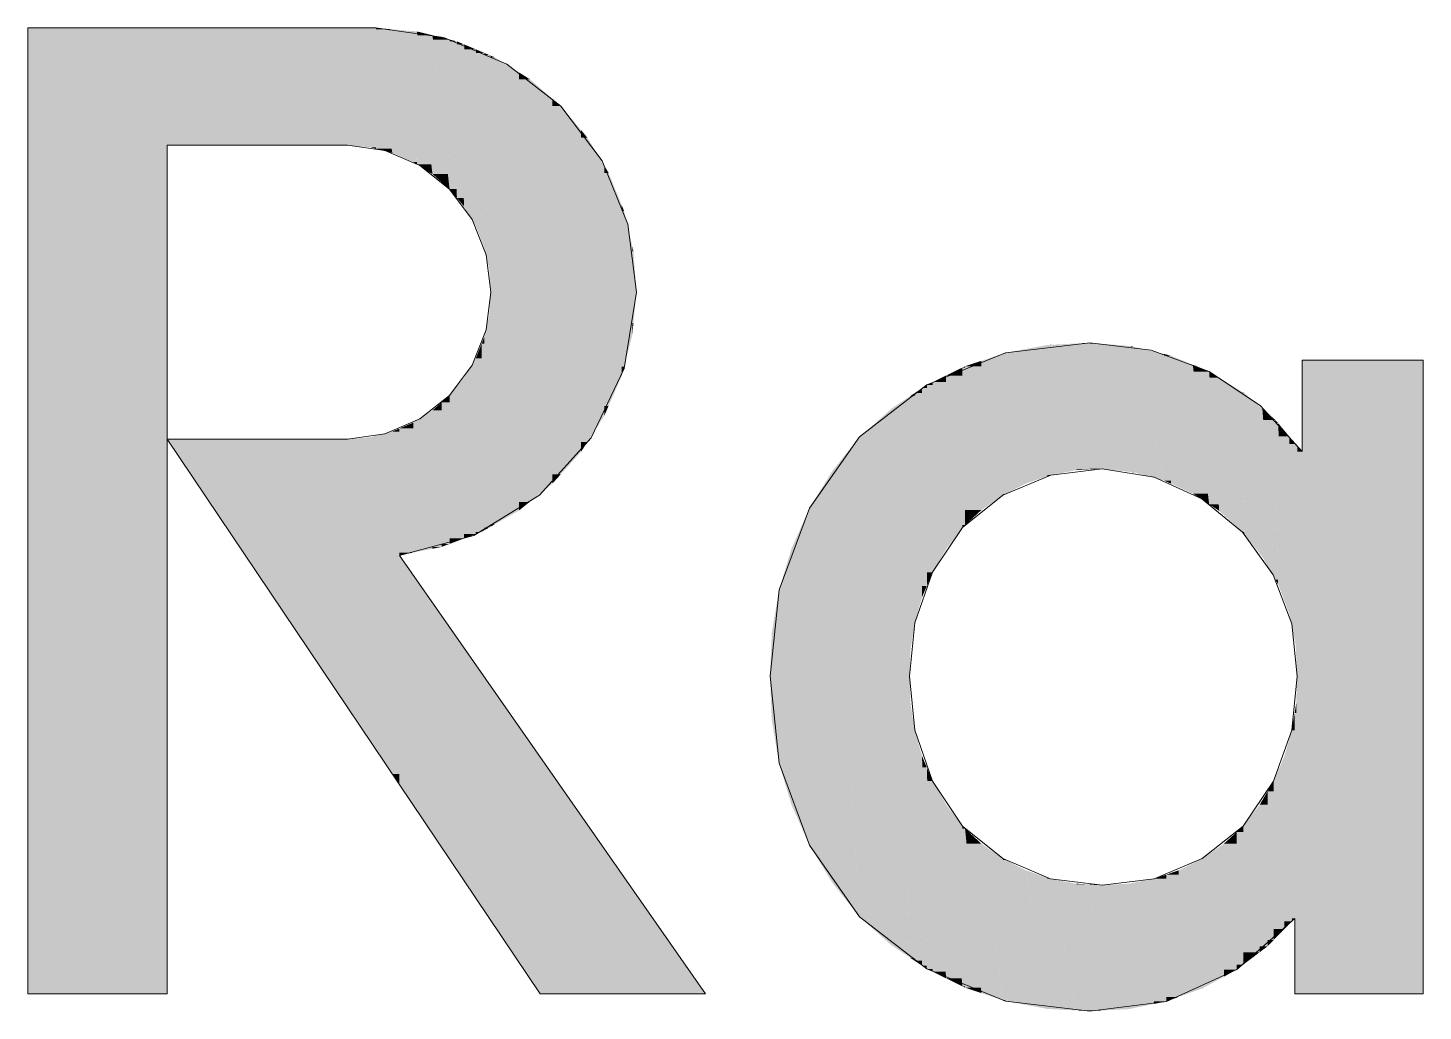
# Model space of a CAD drawing. Extents: x -1 to 1342, y -35 to 723.
# Drawn here: x 1220.858 to 1223.749, y 276.811 to 278.847 of the extents above; entities that cross this region are included whole.
import ezdxf

# ---------------------------------------------------------------- set-up
doc = ezdxf.new("R2010")
doc.units = 0
doc.layers.get('0').update_dxf_attribs({"lineweight": 18})
doc.layers.add('P11_Plankopf_Ausführung_AF_4_800 Plankopf', color=7, linetype='Continuous', lineweight=25)

# ---------------------------------------------------------------- blocks, each defined once
blk = doc.blocks.new('Referenz-A0SKLQSHLL', base_point=(1054.4775, 131.3883))
at = {"layer": 'P11_Plankopf_Ausführung_AF_4_800 Plankopf', "color": 0, "linetype": 'Continuous', "lineweight": 13, "ltscale": 16.9}
for p, q in [((1220.8583, 278.8465), (1220.8583, 276.8465)), ((1221.5795, 278.8465), (1220.8583, 278.8465)), ((1221.72, 278.827), (1221.5795, 278.8465)), ((1221.8507, 278.7718), (1221.72, 278.827)), ((1221.9627, 278.6846), (1221.8507, 278.7718)), ((1222.0482, 278.5714), (1221.9627, 278.6846)), ((1221.1472, 277.9949), (1221.1472, 278.6036)), ((1221.1472, 278.6036), (1221.5206, 278.6036)), ((1221.5982, 278.5924), (1221.5206, 278.6036)), ((1221.6704, 278.5614), (1221.5982, 278.5924)), ((1221.732, 278.5128), (1221.6704, 278.5614)), ((1222.1016, 278.4399), (1222.0482, 278.5714)), ((1221.779, 278.4499), (1221.732, 278.5128)), ((1221.808, 278.377), (1221.779, 278.4499)), ((1222.1191, 278.2991), (1222.1016, 278.4399)), ((1221.8173, 278.2991), (1221.808, 278.377)), ((1221.808, 278.2212), (1221.8173, 278.2991)), ((1222.0939, 278.1416), (1222.1191, 278.2991)), ((1221.7789, 278.1484), (1221.808, 278.2212)), ((1223.0586, 278.1945), (1222.8839, 278.1737)), ((1223.1857, 278.1796), (1223.0586, 278.1945)), ((1222.8839, 278.1737), (1222.7209, 278.1072)), ((1223.3058, 278.1351), (1223.1857, 278.1796)), ((1223.7491, 278.1584), (1223.4984, 278.1584)), ((1223.4984, 278.1584), (1223.4984, 277.9693)), ((1223.7491, 276.8465), (1223.7491, 278.1584)), ((1221.7319, 278.0855), (1221.7789, 278.1484)), ((1222.0251, 277.9977), (1222.0939, 278.1416)), ((1223.412, 278.0637), (1223.3058, 278.1351)), ((1222.7209, 278.1072), (1222.5816, 277.9997)), ((1221.6703, 278.037), (1221.7319, 278.0855)), ((1223.4984, 277.9693), (1223.412, 278.0637)), ((1221.5982, 278.0061), (1221.6703, 278.037)), ((1221.1472, 276.8465), (1221.1472, 277.9949)), ((1221.5206, 277.9949), (1221.1472, 277.9949)), ((1221.1472, 277.9949), (1221.9195, 276.8465)), ((1221.5206, 277.9949), (1221.5982, 278.0061)), ((1221.9183, 277.8792), (1222.0251, 277.9977)), ((1222.5816, 277.9997), (1222.4779, 277.8522)), ((1223.0842, 277.9336), (1222.9775, 277.9206)), ((1223.1916, 277.9161), (1223.0842, 277.9336)), ((1222.9775, 277.9206), (1222.8784, 277.879)), ((1223.2909, 277.8713), (1223.1916, 277.9161)), ((1221.7823, 277.7958), (1221.9183, 277.8792)), ((1222.8784, 277.879), (1222.7945, 277.8118)), ((1223.3752, 277.8025), (1223.2909, 277.8713)), ((1222.4779, 277.8522), (1222.4147, 277.6833)), ((1222.7945, 277.8118), (1222.7329, 277.7193)), ((1221.6282, 277.7544), (1221.7823, 277.7958)), ((1223.4387, 277.7141), (1223.3752, 277.8025)), ((1222.2622, 276.8465), (1221.6282, 277.7544)), ((1222.7329, 277.7193), (1222.6958, 277.6146)), ((1223.4773, 277.6123), (1223.4387, 277.7141)), ((1222.4147, 277.6833), (1222.3961, 277.504)), ((1222.6958, 277.6146), (1222.6853, 277.504)), ((1223.4882, 277.504), (1223.4773, 277.6123)), ((1222.3961, 277.504), (1222.4146, 277.3239)), ((1222.6853, 277.504), (1222.6957, 277.3926)), ((1223.4773, 277.3923), (1223.4882, 277.504)), ((1222.6957, 277.3926), (1222.7328, 277.2871)), ((1223.4392, 277.2868), (1223.4773, 277.3923)), ((1222.4146, 277.3239), (1222.4778, 277.1541)), ((1222.7328, 277.2871), (1222.7945, 277.1938)), ((1223.3764, 277.1938), (1223.4392, 277.2868)), ((1222.7945, 277.1938), (1222.8784, 277.1265)), ((1223.2916, 277.1265), (1223.3764, 277.1938)), ((1222.4778, 277.1541), (1222.5816, 277.0057)), ((1222.8784, 277.1265), (1222.9774, 277.0847)), ((1223.1917, 277.0848), (1223.2916, 277.1265)), ((1222.9774, 277.0847), (1223.0842, 277.0717)), ((1223.0842, 277.0717), (1223.1917, 277.0848)), ((1222.5816, 277.0057), (1222.7209, 276.8981)), ((1223.3632, 276.8967), (1223.4831, 277.0026)), ((1223.4831, 277.0026), (1223.4831, 276.8465)), ((1222.7209, 276.8981), (1222.8838, 276.8315)), ((1223.2174, 276.8308), (1223.3632, 276.8967)), ((1220.8583, 276.8465), (1221.1472, 276.8465)), ((1221.9195, 276.8465), (1222.2622, 276.8465)), ((1222.8838, 276.8315), (1223.0586, 276.8108)), ((1223.0586, 276.8108), (1223.2174, 276.8308)), ((1223.4831, 276.8465), (1223.7491, 276.8465))]:
    blk.add_line(p, q, dxfattribs=at)
at = {"layer": 'P11_Plankopf_Ausführung_AF_4_800 Plankopf', "color": 0, "linetype": 'Continuous', "lineweight": 0, "ltscale": 0.0169}
blk.add_line((1221.5206, 278.8465), (1221.1472, 278.8465), dxfattribs=at)
for points in [[(1220.8583, 276.8465), (1221.1472, 276.8465), (1220.8583, 278.8465)], [(1221.1472, 278.6036), (1221.1472, 278.8465), (1220.8583, 278.8465)], [(1221.1472, 278.6036), (1220.8934, 278.6036), (1220.8583, 278.8465)], [(1221.1472, 278.6036), (1221.5206, 278.6036), (1221.1472, 278.8465)], [(1221.5206, 278.6036), (1221.5206, 278.8465), (1221.1472, 278.8465)], [(1221.5667, 278.6036), (1221.5206, 278.6036), (1221.5206, 278.8465)], [(1221.5675, 278.5993), (1221.5675, 278.8465), (1221.5206, 278.8465)], [(1221.5793, 278.5993), (1221.5675, 278.5993), (1221.5675, 278.8465)], [(1221.5795, 278.5963), (1221.5795, 278.8465), (1221.5675, 278.8465)], [(1221.6121, 278.5963), (1221.5795, 278.5963), (1221.5795, 278.8465)], [(1221.6133, 278.8436), (1221.5799, 278.8436), (1221.5795, 278.8465)], [(1221.6133, 278.5877), (1221.6133, 278.8436), (1221.5799, 278.8436)], [(1221.6537, 278.5877), (1221.6133, 278.5877), (1221.6133, 278.8436)], [(1221.6566, 278.8399), (1221.6139, 278.8399), (1221.6133, 278.8436)], [(1221.6566, 278.5691), (1221.6566, 278.8399), (1221.6139, 278.8399)], [(1221.6643, 278.5691), (1221.6566, 278.5691), (1221.6566, 278.8399)], [(1221.6645, 278.8392), (1221.6566, 278.8392), (1221.6566, 278.8399)], [(1221.6645, 278.5641), (1221.6645, 278.8392), (1221.6566, 278.8392)], [(1221.6943, 278.5641), (1221.6645, 278.5641), (1221.6645, 278.8392)], [(1221.6965, 278.8313), (1221.6653, 278.8313), (1221.6645, 278.8392)], [(1221.6965, 278.5439), (1221.6965, 278.8313), (1221.6653, 278.8313)], [(1221.7285, 278.5439), (1221.6965, 278.5439), (1221.6965, 278.8313)], [(1221.732, 278.8225), (1221.6975, 278.8225), (1221.6965, 278.8313)], [(1221.732, 278.5128), (1221.732, 278.8225), (1221.6975, 278.8225)], [(1221.7464, 278.5128), (1221.732, 278.5128), (1221.732, 278.8225)], [(1221.7473, 278.8187), (1221.7322, 278.8187), (1221.732, 278.8225)], [(1221.7473, 278.4945), (1221.7473, 278.8187), (1221.7322, 278.8187)], [(1221.7614, 278.4945), (1221.7473, 278.4945), (1221.7473, 278.8187)], [(1221.7622, 278.8124), (1221.7475, 278.8124), (1221.7473, 278.8187)], [(1221.7622, 278.4766), (1221.7622, 278.8124), (1221.7475, 278.8124)], [(1221.7837, 278.4766), (1221.7622, 278.4766), (1221.7622, 278.8124)], [(1221.7863, 278.8022), (1221.7628, 278.8022), (1221.7622, 278.8124)], [(1221.7863, 278.436), (1221.7863, 278.8022), (1221.7628, 278.8022)], [(1221.8019, 278.436), (1221.7863, 278.436), (1221.7863, 278.8022)], [(1221.8038, 278.7948), (1221.7866, 278.7948), (1221.7863, 278.8022)], [(1221.8038, 278.3922), (1221.8038, 278.7948), (1221.7866, 278.7948)], [(1221.8131, 278.3922), (1221.8038, 278.3922), (1221.8038, 278.7948)], [(1221.8142, 278.7904), (1221.8039, 278.7904), (1221.8038, 278.7948)], [(1221.8142, 278.3462), (1221.8142, 278.7904), (1221.8039, 278.7904)], [(1221.817, 278.3462), (1221.8142, 278.3462), (1221.8142, 278.7904)], [(1221.8173, 278.7891), (1221.8142, 278.7891), (1221.8142, 278.7904)], [(1221.8173, 278.2991), (1221.8173, 278.7891), (1221.8142, 278.7891)], [(1221.8258, 277.8186), (1221.8173, 277.8186), (1221.8173, 278.7891)], [(1221.8258, 278.7855), (1221.8173, 278.7855), (1221.8173, 278.7891)], [(1221.8258, 277.8186), (1221.8258, 278.7855), (1221.8173, 278.7855)], [(1221.8757, 277.8471), (1221.8258, 277.8471), (1221.8258, 278.7855)], [(1221.8757, 278.7545), (1221.8275, 278.7545), (1221.8258, 278.7855)], [(1221.8757, 277.8471), (1221.8757, 278.7545), (1221.8275, 278.7545)], [(1221.8982, 277.8652), (1221.8757, 277.8652), (1221.8757, 278.7545)], [(1221.8982, 278.7404), (1221.876, 278.7404), (1221.8757, 278.7545)], [(1221.8982, 277.8652), (1221.8982, 278.7404), (1221.876, 278.7404)], [(1221.9449, 277.9028), (1221.8982, 277.9028), (1221.8982, 278.7404)], [(1221.9449, 278.7), (1221.9005, 278.7), (1221.8982, 278.7404)], [(1221.9449, 277.9028), (1221.9449, 278.7), (1221.9005, 278.7)], [(1221.9627, 277.9225), (1221.9449, 277.9225), (1221.9449, 278.7)], [(1221.9627, 278.6846), (1221.9452, 278.6846), (1221.9449, 278.7)], [(1221.9627, 277.9225), (1221.9627, 278.6846), (1221.9452, 278.6846)], [(1222.0044, 277.9688), (1221.9627, 277.9688), (1221.9627, 278.6846)], [(1222.0044, 278.6351), (1221.9656, 278.6351), (1221.9627, 278.6846)], [(1222.0044, 277.9688), (1222.0044, 278.6351), (1221.9656, 278.6351)], [(1222.0176, 277.9892), (1222.0044, 277.9892), (1222.0044, 278.6351)], [(1222.0176, 278.6193), (1222.0047, 278.6193), (1222.0044, 278.6351)], [(1222.0176, 277.9892), (1222.0176, 278.6193), (1222.0047, 278.6193)], [(1222.0526, 278.0434), (1222.0176, 278.0434), (1222.0176, 278.6193)], [(1222.0526, 278.5613), (1222.0211, 278.5613), (1222.0176, 278.6193)], [(1221.1472, 276.8465), (1221.1472, 278.6036), (1220.8934, 278.6036)], [(1221.5675, 278.5993), (1221.5667, 278.6036), (1221.5206, 278.6036)], [(1221.5795, 278.5963), (1221.5793, 278.5993), (1221.5675, 278.5993)], [(1221.6133, 278.5877), (1221.6121, 278.5963), (1221.5795, 278.5963)], [(1221.6566, 278.5691), (1221.6537, 278.5877), (1221.6133, 278.5877)], [(1221.6645, 278.5641), (1221.6643, 278.5691), (1221.6566, 278.5691)], [(1221.6965, 278.5439), (1221.6943, 278.5641), (1221.6645, 278.5641)], [(1222.0526, 278.0434), (1222.0526, 278.5613), (1222.0211, 278.5613)], [(1222.0616, 278.064), (1222.0526, 278.064), (1222.0526, 278.5613)], [(1222.0616, 278.5463), (1222.0528, 278.5463), (1222.0526, 278.5613)], [(1221.732, 278.5128), (1221.7285, 278.5439), (1221.6965, 278.5439)], [(1222.0616, 278.064), (1222.0616, 278.5463), (1222.0528, 278.5463)], [(1222.0883, 278.1247), (1222.0616, 278.1247), (1222.0616, 278.5463)], [(1222.0883, 278.4805), (1222.0658, 278.4805), (1222.0616, 278.5463)], [(1221.7473, 278.4945), (1221.7464, 278.5128), (1221.732, 278.5128)], [(1221.7622, 278.4766), (1221.7614, 278.4945), (1221.7473, 278.4945)], [(1221.7863, 278.436), (1221.7837, 278.4766), (1221.7622, 278.4766)], [(1222.0883, 278.1247), (1222.0883, 278.4805), (1222.0658, 278.4805)], [(1222.0937, 278.1454), (1222.0883, 278.1454), (1222.0883, 278.4805)], [(1222.0937, 278.4672), (1222.0885, 278.4672), (1222.0883, 278.4805)], [(1222.0937, 278.1454), (1222.0937, 278.4672), (1222.0885, 278.4672)], [(1222.1107, 278.2107), (1222.0937, 278.2107), (1222.0937, 278.4672)], [(1222.1107, 278.3942), (1222.0985, 278.3942), (1222.0937, 278.4672)], [(1221.8038, 278.3922), (1221.8019, 278.436), (1221.7863, 278.436)], [(1221.8142, 278.3462), (1221.8131, 278.3922), (1221.8038, 278.3922)], [(1222.1107, 278.2107), (1222.1107, 278.3942), (1222.0985, 278.3942)], [(1222.113, 278.2352), (1222.1107, 278.2352), (1222.1107, 278.3942)], [(1222.113, 278.3842), (1222.1108, 278.3842), (1222.1107, 278.3942)], [(1222.113, 278.2352), (1222.113, 278.3842), (1222.1108, 278.3842)], [(1222.1191, 278.2991), (1222.113, 278.2991), (1222.113, 278.3842)], [(1221.8173, 278.2991), (1221.817, 278.3462), (1221.8142, 278.3462)], [(1221.8173, 278.252), (1221.8142, 278.252), (1221.8173, 278.2991)], [(1222.113, 278.2352), (1222.1191, 278.2991), (1222.113, 278.2991)], [(1221.8142, 278.2061), (1221.8037, 278.2061), (1221.8142, 278.252)], [(1221.8173, 277.8138), (1221.8142, 277.8138), (1221.8142, 278.252)], [(1221.8173, 277.8138), (1221.8173, 278.252), (1221.8142, 278.252)], [(1222.1107, 278.2107), (1222.113, 278.2352), (1222.1107, 278.2352)], [(1221.7985, 278.1623), (1221.7862, 278.1623), (1221.7985, 278.193)], [(1221.8037, 278.193), (1221.7985, 278.193), (1221.8037, 278.2061)], [(1221.8037, 277.8061), (1221.7985, 277.8061), (1221.7985, 278.193)], [(1221.8037, 277.8061), (1221.8037, 278.193), (1221.7985, 278.193)], [(1221.8142, 277.812), (1221.8037, 277.812), (1221.8037, 278.2061)], [(1221.8142, 277.812), (1221.8142, 278.2061), (1221.8037, 278.2061)], [(1222.0937, 278.1454), (1222.1107, 278.2107), (1222.0937, 278.2107)], [(1222.9705, 278.1818), (1222.9265, 278.1818), (1222.9705, 278.19)], [(1222.9775, 278.19), (1222.9705, 278.19), (1222.9775, 278.1904)], [(1222.9775, 277.9206), (1222.9705, 277.9206), (1222.9705, 278.19)], [(1222.9775, 277.9206), (1222.9775, 278.19), (1222.9705, 278.19)], [(1223.0304, 278.1904), (1222.9775, 278.1904), (1223.0304, 278.1931)], [(1223.0304, 277.9308), (1222.9775, 277.9308), (1222.9775, 278.1904)], [(1223.0304, 277.9308), (1223.0304, 278.1904), (1222.9775, 278.1904)], [(1223.0586, 278.1931), (1223.0304, 278.1931), (1223.0586, 278.1945)], [(1223.0586, 277.9323), (1223.0304, 277.9323), (1223.0304, 278.1931)], [(1223.0586, 277.9323), (1223.0586, 278.1931), (1223.0304, 278.1931)], [(1223.0842, 277.9336), (1223.0586, 277.9336), (1223.0586, 278.1945)], [(1223.0842, 278.1925), (1223.0588, 278.1925), (1223.0586, 278.1945)], [(1223.0842, 277.9336), (1223.0842, 278.1925), (1223.0588, 278.1925)], [(1223.1423, 277.9336), (1223.0842, 277.9336), (1223.0842, 278.1925)], [(1223.1438, 278.1879), (1223.0852, 278.1879), (1223.0842, 278.1925)], [(1223.1438, 277.927), (1223.1438, 278.1879), (1223.0852, 278.1879)], [(1223.1492, 277.927), (1223.1438, 277.927), (1223.1438, 278.1879)], [(1223.1492, 278.1866), (1223.1438, 278.1866), (1223.1438, 278.1879)], [(1223.1492, 277.9264), (1223.1492, 278.1866), (1223.1438, 278.1866)], [(1223.2084, 277.9264), (1223.1492, 277.9264), (1223.1492, 278.1866)], [(1223.2124, 278.1714), (1223.1527, 278.1714), (1223.1492, 278.1866)], [(1221.7862, 278.1218), (1221.7621, 278.1218), (1221.7862, 278.1623)], [(1221.7985, 277.8031), (1221.7862, 277.8031), (1221.7862, 278.1623)], [(1221.7985, 277.8031), (1221.7985, 278.1623), (1221.7862, 278.1623)], [(1222.8341, 278.146), (1222.8002, 278.146), (1222.8341, 278.1573)], [(1222.8784, 278.1573), (1222.8341, 278.1573), (1222.8784, 278.1719)], [(1222.8784, 277.879), (1222.8341, 277.879), (1222.8341, 278.1573)], [(1222.8784, 277.879), (1222.8784, 278.1573), (1222.8341, 278.1573)], [(1222.8839, 278.1719), (1222.8784, 278.1719), (1222.8839, 278.1737)], [(1222.8839, 277.8817), (1222.8784, 277.8817), (1222.8784, 278.1719)], [(1222.8839, 277.8817), (1222.8839, 278.1719), (1222.8784, 278.1719)], [(1222.9265, 278.1737), (1222.8839, 278.1737), (1222.9265, 278.1818)], [(1222.9265, 277.9032), (1222.8839, 277.9032), (1222.8839, 278.1737)], [(1222.9265, 277.9032), (1222.9265, 278.1737), (1222.8839, 278.1737)], [(1222.9705, 277.9182), (1222.9265, 277.9182), (1222.9265, 278.1818)], [(1222.9705, 277.9182), (1222.9705, 278.1818), (1222.9265, 278.1818)], [(1223.2124, 277.9092), (1223.2124, 278.1714), (1223.1527, 278.1714)], [(1223.2265, 277.9092), (1223.2124, 277.9092), (1223.2124, 278.1714)], [(1223.2269, 278.1679), (1223.2125, 278.1679), (1223.2124, 278.1714)], [(1223.2269, 277.9027), (1223.2269, 278.1679), (1223.2125, 278.1679)], [(1223.2688, 277.9027), (1223.2269, 277.9027), (1223.2269, 278.1679)], [(1223.272, 278.1492), (1223.2298, 278.1492), (1223.2269, 278.1679)], [(1223.5346, 277.9693), (1223.4984, 277.9693), (1223.4984, 278.1584)], [(1223.7491, 276.8465), (1223.7491, 278.1584), (1223.4984, 278.1584)], [(1222.0883, 278.1247), (1222.0937, 278.1454), (1222.0883, 278.1454)], [(1222.7609, 278.1131), (1222.7329, 278.1131), (1222.7609, 278.1268)], [(1222.7945, 278.1268), (1222.7609, 278.1268), (1222.7945, 278.1432)], [(1222.7945, 277.8118), (1222.7609, 277.8118), (1222.7609, 278.1268)], [(1222.7945, 277.8118), (1222.7945, 278.1268), (1222.7609, 278.1268)], [(1222.8002, 278.1432), (1222.7945, 278.1432), (1222.8002, 278.146)], [(1222.8002, 277.817), (1222.7945, 277.817), (1222.7945, 278.1432)], [(1222.8002, 277.817), (1222.8002, 278.1432), (1222.7945, 278.1432)], [(1222.8341, 277.8483), (1222.8002, 277.8483), (1222.8002, 278.146)], [(1222.8341, 277.8483), (1222.8341, 278.146), (1222.8002, 278.146)], [(1223.272, 277.8823), (1223.272, 278.1492), (1223.2298, 278.1492)], [(1223.3032, 277.8823), (1223.272, 277.8823), (1223.272, 278.1492)], [(1223.3058, 278.1351), (1223.2736, 278.1351), (1223.272, 278.1492)], [(1223.3058, 277.8602), (1223.3058, 278.1351), (1223.2736, 278.1351)], [(1223.3257, 277.8602), (1223.3058, 277.8602), (1223.3058, 278.1351)], [(1223.3267, 278.1222), (1223.3067, 278.1222), (1223.3058, 278.1351)], [(1221.7621, 278.0855), (1221.7319, 278.0855), (1221.7621, 278.1218)], [(1221.7862, 277.7985), (1221.7621, 277.7985), (1221.7621, 278.1218)], [(1221.7862, 277.7985), (1221.7862, 278.1218), (1221.7621, 278.1218)], [(1222.0616, 278.064), (1222.0883, 278.1247), (1222.0616, 278.1247)], [(1222.7111, 278.0904), (1222.6958, 278.0904), (1222.7111, 278.1007)], [(1222.7209, 278.1007), (1222.7111, 278.1007), (1222.7209, 278.1072)], [(1222.7209, 277.6911), (1222.7111, 277.6911), (1222.7111, 278.1007)], [(1222.7209, 277.6911), (1222.7209, 278.1007), (1222.7111, 278.1007)], [(1222.7329, 278.1072), (1222.7209, 278.1072), (1222.7329, 278.1131)], [(1222.7329, 277.7193), (1222.7209, 277.7193), (1222.7209, 278.1072)], [(1222.7329, 277.7193), (1222.7329, 278.1072), (1222.7209, 278.1072)], [(1222.7609, 277.7675), (1222.7329, 277.7675), (1222.7329, 278.1131)], [(1222.7609, 277.7675), (1222.7609, 278.1131), (1222.7329, 278.1131)], [(1223.3267, 277.8465), (1223.3267, 278.1222), (1223.3067, 278.1222)], [(1223.3685, 277.8465), (1223.3267, 277.8465), (1223.3267, 278.1222)], [(1223.3752, 278.0924), (1223.3312, 278.0924), (1223.3267, 278.1222)], [(1221.7153, 278.0545), (1221.6965, 278.0545), (1221.7153, 278.071)], [(1221.7319, 278.071), (1221.7153, 278.071), (1221.7319, 278.0855)], [(1221.7319, 277.7781), (1221.7153, 277.7781), (1221.7153, 278.071)], [(1221.7319, 277.7781), (1221.7319, 278.071), (1221.7153, 278.071)], [(1221.7621, 277.7894), (1221.7319, 277.7894), (1221.7319, 278.0855)], [(1221.7621, 277.7894), (1221.7621, 278.0855), (1221.7319, 278.0855)], [(1222.6853, 278.0582), (1222.6476, 278.0582), (1222.6853, 278.0834)], [(1222.6871, 278.0834), (1222.6853, 278.0834), (1222.6871, 278.0846)], [(1222.6871, 277.5596), (1222.6853, 277.5596), (1222.6853, 278.0834)], [(1222.6871, 277.5596), (1222.6871, 278.0834), (1222.6853, 278.0834)], [(1222.6958, 278.0846), (1222.6871, 278.0846), (1222.6958, 278.0904)], [(1222.6958, 277.6146), (1222.6871, 277.6146), (1222.6871, 278.0846)], [(1222.6958, 277.6146), (1222.6958, 278.0846), (1222.6871, 278.0846)], [(1222.7111, 277.6681), (1222.6958, 277.6681), (1222.6958, 278.0904)], [(1222.7111, 277.6681), (1222.7111, 278.0904), (1222.6958, 278.0904)], [(1223.3752, 277.8025), (1223.3752, 278.0924), (1223.3312, 278.0924)], [(1223.3784, 277.8025), (1223.3752, 277.8025), (1223.3752, 278.0924)], [(1223.3785, 278.0903), (1223.3752, 278.0903), (1223.3752, 278.0924)], [(1223.3785, 277.7983), (1223.3785, 278.0903), (1223.3752, 278.0903)], [(1223.4109, 277.7983), (1223.3785, 277.7983), (1223.3785, 278.0903)], [(1223.4161, 278.0579), (1223.3821, 278.0579), (1223.3785, 278.0903)], [(1221.6965, 278.0293), (1221.6566, 278.0293), (1221.6965, 278.0545)], [(1221.7153, 277.7719), (1221.6965, 277.7719), (1221.6965, 278.0545)], [(1221.7153, 277.7719), (1221.7153, 278.0545), (1221.6965, 278.0545)], [(1222.0176, 277.9892), (1222.0526, 278.0434), (1222.0176, 278.0434)], [(1222.0526, 278.0434), (1222.0616, 278.064), (1222.0526, 278.064)], [(1222.6476, 277.9997), (1222.5816, 277.9997), (1222.6476, 278.0581)], [(1222.6476, 278.0581), (1222.6476, 278.0581), (1222.6476, 278.0582)], [(1222.6844, 276.9472), (1222.6476, 276.9472), (1222.6476, 278.0582)], [(1222.6853, 276.922), (1222.6853, 278.0582), (1222.6476, 278.0582)], [(1222.6476, 276.9472), (1222.6476, 276.9472), (1222.6476, 278.0581)], [(1222.6476, 276.9472), (1222.6476, 278.0581), (1222.6476, 278.0581)], [(1223.4161, 277.7514), (1223.4161, 278.0579), (1223.3821, 278.0579)], [(1223.4396, 277.7514), (1223.4161, 277.7514), (1223.4161, 278.0579)], [(1223.4433, 278.0346), (1223.4179, 278.0346), (1223.4161, 278.0579)], [(1221.6132, 277.9992), (1221.5675, 277.9992), (1221.6132, 278.0108)], [(1221.6282, 278.0108), (1221.6132, 278.0108), (1221.6282, 278.0172)], [(1221.6278, 277.3019), (1221.6132, 277.3019), (1221.6132, 278.0108)], [(1221.6282, 277.2796), (1221.6282, 278.0108), (1221.6132, 278.0108)], [(1221.6566, 278.0172), (1221.6282, 278.0172), (1221.6566, 278.0293)], [(1221.6566, 277.7601), (1221.6282, 277.7601), (1221.6282, 278.0172)], [(1221.6566, 277.7601), (1221.6566, 278.0172), (1221.6282, 278.0172)], [(1221.6965, 277.7681), (1221.6566, 277.7681), (1221.6566, 278.0293)], [(1221.6965, 277.7681), (1221.6965, 278.0293), (1221.6566, 278.0293)], [(1223.4433, 277.7039), (1223.4433, 278.0346), (1223.4179, 278.0346)], [(1223.4484, 277.7039), (1223.4433, 277.7039), (1223.4433, 278.0346)], [(1223.4486, 278.0283), (1223.4434, 278.0283), (1223.4433, 278.0346)], [(1223.4486, 277.6946), (1223.4486, 278.0283), (1223.4434, 278.0283)], [(1223.4682, 277.6946), (1223.4486, 277.6946), (1223.4486, 278.0283)], [(1223.4717, 278.0009), (1223.4502, 278.0009), (1223.4486, 278.0283)], [(1221.5206, 277.4397), (1221.5206, 277.9949), (1221.1472, 277.9949)], [(1221.5675, 277.9949), (1221.5206, 277.9949), (1221.5675, 277.9992)], [(1221.5623, 277.4397), (1221.5206, 277.4397), (1221.5206, 277.9949)], [(1221.5675, 277.3699), (1221.5675, 277.9949), (1221.5206, 277.9949)], [(1221.6088, 277.3699), (1221.5675, 277.3699), (1221.5675, 277.9992)], [(1221.6132, 277.3019), (1221.6132, 277.9992), (1221.5675, 277.9992)], [(1222.0044, 277.9688), (1222.0176, 277.9892), (1222.0044, 277.9892)], [(1222.5816, 277.9293), (1222.5251, 277.9293), (1222.5816, 277.9997)], [(1222.6439, 277.0057), (1222.5816, 277.0057), (1222.5816, 277.9997)], [(1222.6476, 276.9472), (1222.6476, 277.9997), (1222.5816, 277.9997)], [(1223.4717, 277.6334), (1223.4717, 278.0009), (1223.4502, 278.0009)], [(1223.4831, 277.6334), (1223.4717, 277.6334), (1223.4717, 278.0009)], [(1223.4851, 277.9851), (1223.4722, 277.9851), (1223.4717, 278.0009)], [(1223.4851, 277.5694), (1223.4851, 277.9851), (1223.4722, 277.9851)], [(1223.4878, 277.5694), (1223.4851, 277.5694), (1223.4851, 277.9851)], [(1223.4882, 277.9814), (1223.4851, 277.9814), (1223.4851, 277.9851)], [(1223.4882, 277.504), (1223.4882, 277.9814), (1223.4851, 277.9814)], [(1223.4882, 276.8465), (1223.4984, 276.8465), (1223.4882, 277.9814)], [(1223.4984, 277.9693), (1223.4883, 277.9693), (1223.4882, 277.9814)], [(1221.9627, 277.9225), (1222.0044, 277.9688), (1221.9627, 277.9688)], [(1223.4984, 276.8465), (1223.4984, 277.9693), (1223.4883, 277.9693)], [(1223.7491, 276.8465), (1223.5346, 277.9693), (1223.4984, 277.9693)], [(1223.4984, 276.8465), (1223.7491, 276.8465), (1223.4984, 277.9693)], [(1222.525, 277.8522), (1222.4779, 277.8522), (1222.525, 277.9291)], [(1222.5251, 277.9291), (1222.525, 277.9291), (1222.5251, 277.9293)], [(1222.5251, 277.0767), (1222.525, 277.0767), (1222.525, 277.9291)], [(1222.5251, 277.0765), (1222.5251, 277.9291), (1222.525, 277.9291)], [(1222.5772, 277.0765), (1222.5251, 277.0765), (1222.5251, 277.9293)], [(1222.5816, 277.0057), (1222.5816, 277.9293), (1222.5251, 277.9293)], [(1222.9775, 277.9206), (1223.0304, 277.9308), (1222.9775, 277.9308)], [(1223.0304, 277.9308), (1223.0586, 277.9323), (1223.0304, 277.9323)], [(1223.0586, 277.9323), (1223.0842, 277.9336), (1223.0586, 277.9336)], [(1223.1438, 277.927), (1223.1423, 277.9336), (1223.0842, 277.9336)], [(1223.1492, 277.9264), (1223.1492, 277.927), (1223.1438, 277.927)], [(1223.2124, 277.9092), (1223.2084, 277.9264), (1223.1492, 277.9264)], [(1221.8982, 277.8652), (1221.9449, 277.9028), (1221.8982, 277.9028)], [(1221.9449, 277.9028), (1221.9627, 277.9225), (1221.9449, 277.9225)], [(1222.8839, 277.8817), (1222.9265, 277.9032), (1222.8839, 277.9032)], [(1222.9265, 277.9032), (1222.9705, 277.9182), (1222.9265, 277.9182)], [(1222.9705, 277.9182), (1222.9775, 277.9206), (1222.9705, 277.9206)], [(1223.2269, 277.9027), (1223.2265, 277.9092), (1223.2124, 277.9092)], [(1223.272, 277.8823), (1223.2688, 277.9027), (1223.2269, 277.9027)], [(1222.8341, 277.8483), (1222.8784, 277.879), (1222.8341, 277.879)], [(1222.8784, 277.879), (1222.8839, 277.8817), (1222.8784, 277.8817)], [(1223.3058, 277.8602), (1223.3032, 277.8823), (1223.272, 277.8823)], [(1221.8258, 277.8186), (1221.8757, 277.8471), (1221.8258, 277.8471)], [(1221.8757, 277.8471), (1221.8982, 277.8652), (1221.8757, 277.8652)], [(1222.4778, 277.7698), (1222.441, 277.7698), (1222.4778, 277.8519)], [(1222.4779, 277.8519), (1222.4778, 277.8519), (1222.4779, 277.8522)], [(1222.4779, 277.1541), (1222.4778, 277.1541), (1222.4778, 277.8519)], [(1222.4779, 277.1539), (1222.4779, 277.8519), (1222.4778, 277.8519)], [(1222.5203, 277.1539), (1222.4779, 277.1539), (1222.4779, 277.8522)], [(1222.525, 277.0767), (1222.525, 277.8522), (1222.4779, 277.8522)], [(1222.8002, 277.817), (1222.8341, 277.8483), (1222.8002, 277.8483)], [(1223.3267, 277.8465), (1223.3257, 277.8602), (1223.3058, 277.8602)], [(1223.3752, 277.8025), (1223.3685, 277.8465), (1223.3267, 277.8465)], [(1221.8037, 277.8061), (1221.8142, 277.812), (1221.8037, 277.812)], [(1221.8142, 277.812), (1221.8173, 277.8138), (1221.8142, 277.8138)], [(1221.8173, 277.8138), (1221.8258, 277.8186), (1221.8173, 277.8186)], [(1222.7609, 277.7675), (1222.7945, 277.8118), (1222.7609, 277.8118)], [(1222.7945, 277.8118), (1222.8002, 277.817), (1222.7945, 277.817)], [(1221.7319, 277.7781), (1221.7621, 277.7894), (1221.7319, 277.7894)], [(1221.7621, 277.7894), (1221.7862, 277.7985), (1221.7621, 277.7985)], [(1221.7862, 277.7985), (1221.7985, 277.8031), (1221.7862, 277.8031)], [(1221.7985, 277.8031), (1221.8037, 277.8061), (1221.7985, 277.8061)], [(1223.3785, 277.7983), (1223.3784, 277.8025), (1223.3752, 277.8025)], [(1223.4161, 277.7514), (1223.4109, 277.7983), (1223.3785, 277.7983)], [(1221.6282, 277.7544), (1221.6566, 277.7601), (1221.6282, 277.7601)], [(1221.7805, 277.2796), (1221.6282, 277.2796), (1221.6282, 277.7544)], [(1221.9195, 277.3373), (1221.762, 277.3373), (1221.6282, 277.7544)], [(1221.6566, 277.7601), (1221.6965, 277.7681), (1221.6566, 277.7681)], [(1221.6965, 277.7681), (1221.7153, 277.7719), (1221.6965, 277.7719)], [(1221.7153, 277.7719), (1221.7319, 277.7781), (1221.7153, 277.7781)], [(1222.4408, 277.6833), (1222.4147, 277.6833), (1222.4408, 277.7692)], [(1222.441, 277.7692), (1222.4408, 277.7692), (1222.441, 277.7698)], [(1222.441, 277.237), (1222.4408, 277.237), (1222.4408, 277.7692)], [(1222.441, 277.2366), (1222.441, 277.7692), (1222.4408, 277.7692)], [(1222.4729, 277.2366), (1222.441, 277.2366), (1222.441, 277.7698)], [(1222.4778, 277.1541), (1222.4778, 277.7698), (1222.441, 277.7698)], [(1222.7329, 277.7193), (1222.7609, 277.7675), (1222.7329, 277.7675)], [(1223.4433, 277.7039), (1223.4396, 277.7514), (1223.4161, 277.7514)], [(1222.7209, 277.6911), (1222.7329, 277.7193), (1222.7209, 277.7193)], [(1223.4486, 277.6946), (1223.4484, 277.7039), (1223.4433, 277.7039)], [(1223.4717, 277.6334), (1223.4682, 277.6946), (1223.4486, 277.6946)], [(1222.4146, 277.5943), (1222.3997, 277.5943), (1222.4146, 277.6825)], [(1222.4147, 277.6825), (1222.4146, 277.6825), (1222.4147, 277.6833)], [(1222.4147, 277.3239), (1222.4146, 277.3239), (1222.4146, 277.6825)], [(1222.4147, 277.3234), (1222.4147, 277.6825), (1222.4146, 277.6825)], [(1222.4358, 277.3234), (1222.4147, 277.3234), (1222.4147, 277.6833)], [(1222.4408, 277.237), (1222.4408, 277.6833), (1222.4147, 277.6833)], [(1222.6958, 277.6146), (1222.7111, 277.6681), (1222.6958, 277.6681)], [(1222.7111, 277.6681), (1222.7209, 277.6911), (1222.7111, 277.6911)], [(1222.6871, 277.5596), (1222.6958, 277.6146), (1222.6871, 277.6146)], [(1223.4851, 277.5694), (1223.4831, 277.6334), (1223.4717, 277.6334)], [(1222.3996, 277.504), (1222.3961, 277.504), (1222.3996, 277.5921)], [(1222.3997, 277.5921), (1222.3996, 277.5921), (1222.3997, 277.5943)], [(1222.3997, 277.4133), (1222.3996, 277.4133), (1222.3996, 277.5921)], [(1222.3997, 277.4128), (1222.3997, 277.5921), (1222.3996, 277.5921)], [(1222.4097, 277.4128), (1222.3997, 277.4128), (1222.3997, 277.5943)], [(1222.4146, 277.3239), (1222.4146, 277.5943), (1222.3997, 277.5943)], [(1222.6853, 277.504), (1222.6871, 277.5596), (1222.6853, 277.5596)], [(1223.4882, 277.504), (1223.4878, 277.5694), (1223.4851, 277.5694)], [(1222.3996, 277.4133), (1222.3996, 277.504), (1222.3961, 277.504)], [(1222.687, 276.922), (1222.6853, 276.922), (1222.6853, 277.504)], [(1222.687, 277.448), (1222.6854, 277.448), (1222.6853, 277.504)], [(1223.4882, 277.4478), (1223.4862, 277.4478), (1223.4882, 277.504)], [(1221.5675, 277.3699), (1221.5623, 277.4397), (1221.5206, 277.4397)], [(1222.687, 276.9208), (1222.687, 277.448), (1222.6854, 277.448)], [(1222.6956, 276.9208), (1222.687, 276.9208), (1222.687, 277.448)], [(1222.6957, 277.3926), (1222.6879, 277.3926), (1222.687, 277.448)], [(1223.4862, 277.4283), (1223.4831, 277.4283), (1223.4862, 277.4478)], [(1223.4862, 276.8465), (1223.4882, 276.8465), (1223.4862, 277.4478)], [(1223.4882, 276.8465), (1223.4882, 277.4478), (1223.4862, 277.4478)], [(1222.3997, 277.4128), (1222.3997, 277.4133), (1222.3996, 277.4133)], [(1222.4146, 277.3239), (1222.4097, 277.4128), (1222.3997, 277.4128)], [(1223.4831, 277.3923), (1223.4773, 277.3923), (1223.4831, 277.4283)], [(1223.4854, 277.0026), (1223.4831, 277.0026), (1223.4831, 277.4283)], [(1223.4862, 276.8465), (1223.4862, 277.4283), (1223.4831, 277.4283)], [(1222.6957, 276.915), (1222.6957, 277.3926), (1222.6879, 277.3926)], [(1222.7107, 276.915), (1222.6957, 276.915), (1222.6957, 277.3926)], [(1222.711, 277.3387), (1222.6973, 277.3387), (1222.6957, 277.3926)], [(1223.4773, 277.3384), (1223.4616, 277.3384), (1223.4773, 277.3923)], [(1223.4831, 277.0026), (1223.4773, 277.0026), (1223.4773, 277.3923)], [(1223.4831, 277.0026), (1223.4831, 277.3923), (1223.4773, 277.3923)], [(1221.6132, 277.3019), (1221.6088, 277.3699), (1221.5675, 277.3699)], [(1221.9195, 276.8465), (1221.9195, 277.3373), (1221.762, 277.3373)], [(1221.9195, 276.8465), (1222.2622, 276.8465), (1221.9195, 277.3373)], [(1222.4147, 277.3234), (1222.4147, 277.3239), (1222.4146, 277.3239)], [(1222.4408, 277.237), (1222.4358, 277.3234), (1222.4147, 277.3234)], [(1222.711, 276.9048), (1222.711, 277.3387), (1222.6973, 277.3387)], [(1222.7207, 276.9048), (1222.711, 276.9048), (1222.711, 277.3387)], [(1222.7209, 277.3153), (1222.7115, 277.3153), (1222.711, 277.3387)], [(1223.4616, 277.2868), (1223.4392, 277.2868), (1223.4616, 277.3384)], [(1223.4773, 276.9966), (1223.4616, 276.9966), (1223.4616, 277.3384)], [(1223.4773, 276.9966), (1223.4773, 277.3384), (1223.4616, 277.3384)], [(1221.6282, 277.2796), (1221.6278, 277.3019), (1221.6132, 277.3019)], [(1222.7209, 276.8981), (1222.7209, 277.3153), (1222.7115, 277.3153)], [(1222.7327, 276.8981), (1222.7209, 276.8981), (1222.7209, 277.3153)], [(1222.7328, 277.2871), (1222.7217, 277.2871), (1222.7209, 277.3153)], [(1221.9195, 276.8465), (1221.7805, 277.2796), (1221.6282, 277.2796)], [(1222.7328, 276.8923), (1222.7328, 277.2871), (1222.7217, 277.2871)], [(1222.7599, 276.8923), (1222.7328, 276.8923), (1222.7328, 277.2871)], [(1222.7608, 277.2386), (1222.7361, 277.2386), (1222.7328, 277.2871)], [(1223.4271, 277.2383), (1223.4107, 277.2383), (1223.4271, 277.2661)], [(1223.4392, 277.2661), (1223.4271, 277.2661), (1223.4392, 277.2868)], [(1223.4392, 276.9576), (1223.4271, 276.9576), (1223.4271, 277.2661)], [(1223.4392, 276.9576), (1223.4392, 277.2661), (1223.4271, 277.2661)], [(1223.4616, 276.9805), (1223.4392, 276.9805), (1223.4392, 277.2868)], [(1223.4616, 276.9805), (1223.4616, 277.2868), (1223.4392, 277.2868)], [(1222.441, 277.2366), (1222.441, 277.237), (1222.4408, 277.237)], [(1222.4778, 277.1541), (1222.4729, 277.2366), (1222.441, 277.2366)], [(1222.7608, 276.8786), (1222.7608, 277.2386), (1222.7361, 277.2386)], [(1222.7931, 276.8786), (1222.7608, 276.8786), (1222.7608, 277.2386)], [(1222.7945, 277.1938), (1222.7648, 277.1938), (1222.7608, 277.2386)], [(1223.4107, 277.1938), (1223.3764, 277.1938), (1223.4107, 277.2383)], [(1223.4271, 276.9451), (1223.4107, 276.9451), (1223.4107, 277.2383)], [(1223.4271, 276.9451), (1223.4271, 277.2383), (1223.4107, 277.2383)], [(1222.7945, 276.8621), (1222.7945, 277.1938), (1222.7648, 277.1938)], [(1222.8001, 276.8621), (1222.7945, 276.8621), (1222.7945, 277.1938)], [(1222.8001, 277.1887), (1222.7946, 277.1887), (1222.7945, 277.1938)], [(1222.8001, 276.8593), (1222.8001, 277.1887), (1222.7946, 277.1887)], [(1222.833, 276.8593), (1222.8001, 276.8593), (1222.8001, 277.1887)], [(1222.8341, 277.1572), (1222.8032, 277.1572), (1222.8001, 277.1887)], [(1223.3632, 277.1573), (1223.3363, 277.1573), (1223.3632, 277.1818)], [(1223.3764, 277.1818), (1223.3632, 277.1818), (1223.3764, 277.1938)], [(1223.3764, 276.9067), (1223.3632, 276.9067), (1223.3632, 277.1818)], [(1223.3764, 276.9067), (1223.3764, 277.1818), (1223.3632, 277.1818)], [(1223.4107, 276.9327), (1223.3764, 276.9327), (1223.3764, 277.1938)], [(1223.4107, 276.9327), (1223.4107, 277.1938), (1223.3764, 277.1938)], [(1222.4779, 277.1539), (1222.4779, 277.1541), (1222.4778, 277.1541)], [(1222.525, 277.0767), (1222.5203, 277.1539), (1222.4779, 277.1539)], [(1222.8341, 276.848), (1222.8341, 277.1572), (1222.8032, 277.1572)], [(1222.8763, 276.848), (1222.8341, 276.848), (1222.8341, 277.1572)], [(1222.8784, 277.1265), (1222.8383, 277.1265), (1222.8341, 277.1572)], [(1223.3363, 277.1273), (1223.2927, 277.1273), (1223.3363, 277.1573)], [(1223.3632, 276.8967), (1223.3363, 276.8967), (1223.3363, 277.1573)], [(1223.3632, 276.8967), (1223.3632, 277.1573), (1223.3363, 277.1573)], [(1222.8784, 276.8334), (1222.8784, 277.1265), (1222.8383, 277.1265)], [(1222.8838, 276.8334), (1222.8784, 276.8334), (1222.8784, 277.1265)], [(1222.8838, 277.1237), (1222.8784, 277.1237), (1222.8784, 277.1265)], [(1222.8838, 276.8315), (1222.8838, 277.1237), (1222.8784, 277.1237)], [(1222.9253, 276.8315), (1222.8838, 276.8315), (1222.8838, 277.1237)], [(1222.9264, 277.1021), (1222.8869, 277.1021), (1222.8838, 277.1237)], [(1223.2916, 277.1022), (1223.243, 277.1022), (1223.2916, 277.1265)], [(1223.2927, 277.1265), (1223.2916, 277.1265), (1223.2927, 277.1273)], [(1223.2927, 276.8583), (1223.2916, 276.8583), (1223.2916, 277.1265)], [(1223.2927, 276.8583), (1223.2927, 277.1265), (1223.2916, 277.1265)], [(1223.3363, 276.882), (1223.2927, 276.882), (1223.2927, 277.1273)], [(1223.3363, 276.882), (1223.3363, 277.1273), (1223.2927, 277.1273)], [(1222.9264, 276.8235), (1222.9264, 277.1021), (1222.8869, 277.1021)], [(1222.9693, 276.8235), (1222.9264, 276.8235), (1222.9264, 277.1021)], [(1222.9705, 277.0871), (1222.9288, 277.0871), (1222.9264, 277.1021)], [(1222.9705, 276.8152), (1222.9705, 277.0871), (1222.9288, 277.0871)], [(1222.9774, 276.8152), (1222.9705, 276.8152), (1222.9705, 277.0871)], [(1222.9774, 277.0847), (1222.9706, 277.0847), (1222.9705, 277.0871)], [(1223.2174, 277.0848), (1223.1917, 277.0848), (1223.2174, 277.0935)], [(1223.243, 277.0935), (1223.2174, 277.0935), (1223.243, 277.1022)], [(1223.243, 276.8402), (1223.2174, 276.8402), (1223.2174, 277.0935)], [(1223.243, 276.8402), (1223.243, 277.0935), (1223.2174, 277.0935)], [(1223.2916, 276.8578), (1223.243, 276.8578), (1223.243, 277.1022)], [(1223.2916, 276.8578), (1223.2916, 277.1022), (1223.243, 277.1022)], [(1222.5251, 277.0765), (1222.5251, 277.0767), (1222.525, 277.0767)], [(1222.5816, 277.0057), (1222.5772, 277.0765), (1222.5251, 277.0765)], [(1222.9774, 276.8149), (1222.9774, 277.0847), (1222.9706, 277.0847)], [(1223.0298, 276.8149), (1222.9774, 276.8149), (1222.9774, 277.0847)], [(1223.0304, 277.0745), (1222.9794, 277.0745), (1222.9774, 277.0847)], [(1223.0304, 276.8122), (1223.0304, 277.0745), (1222.9794, 277.0745)], [(1223.0585, 276.8122), (1223.0304, 276.8122), (1223.0304, 277.0745)], [(1223.0586, 277.073), (1223.0305, 277.073), (1223.0304, 277.0745)], [(1223.0586, 276.8108), (1223.0586, 277.073), (1223.0305, 277.073)], [(1223.0842, 276.8121), (1223.0586, 276.8121), (1223.0586, 277.073)], [(1223.0842, 277.0717), (1223.0588, 277.0717), (1223.0586, 277.073)], [(1223.0842, 276.8121), (1223.0842, 277.0717), (1223.0588, 277.0717)], [(1223.1384, 277.0717), (1223.0842, 277.0717), (1223.1384, 277.0745)], [(1223.1384, 276.8148), (1223.0842, 276.8148), (1223.0842, 277.0717)], [(1223.1384, 276.8148), (1223.1384, 277.0717), (1223.0842, 277.0717)], [(1223.1387, 277.0745), (1223.1384, 277.0745), (1223.1387, 277.0746)], [(1223.1387, 276.8148), (1223.1384, 276.8148), (1223.1384, 277.0745)], [(1223.1387, 276.8148), (1223.1387, 277.0745), (1223.1384, 277.0745)], [(1223.1917, 277.0746), (1223.1387, 277.0746), (1223.1917, 277.0848)], [(1223.1917, 276.8256), (1223.1387, 276.8256), (1223.1387, 277.0746)], [(1223.1917, 276.8256), (1223.1917, 277.0746), (1223.1387, 277.0746)], [(1223.2174, 276.8308), (1223.1917, 276.8308), (1223.1917, 277.0848)], [(1223.2174, 276.8308), (1223.2174, 277.0848), (1223.1917, 277.0848)], [(1222.6476, 276.9472), (1222.6439, 277.0057), (1222.5816, 277.0057)], [(1223.4773, 276.9966), (1223.4831, 277.0026), (1223.4773, 277.0026)], [(1223.4862, 276.8465), (1223.4854, 277.0026), (1223.4831, 277.0026)], [(1223.4831, 276.8465), (1223.4862, 276.8465), (1223.4831, 277.0026)], [(1223.4392, 276.9576), (1223.4616, 276.9805), (1223.4392, 276.9805)], [(1223.4616, 276.9805), (1223.4773, 276.9966), (1223.4616, 276.9966)], [(1222.6476, 276.9472), (1222.6476, 276.9472), (1222.6476, 276.9472)], [(1222.6853, 276.922), (1222.6844, 276.9472), (1222.6476, 276.9472)], [(1223.4107, 276.9327), (1223.4271, 276.9451), (1223.4107, 276.9451)], [(1223.4271, 276.9451), (1223.4392, 276.9576), (1223.4271, 276.9576)], [(1222.687, 276.9208), (1222.687, 276.922), (1222.6853, 276.922)], [(1222.6957, 276.915), (1222.6956, 276.9208), (1222.687, 276.9208)], [(1222.711, 276.9048), (1222.7107, 276.915), (1222.6957, 276.915)], [(1223.3764, 276.9067), (1223.4107, 276.9327), (1223.3764, 276.9327)], [(1222.7209, 276.8981), (1222.7207, 276.9048), (1222.711, 276.9048)], [(1222.7328, 276.8923), (1222.7327, 276.8981), (1222.7209, 276.8981)], [(1222.7608, 276.8786), (1222.7599, 276.8923), (1222.7328, 276.8923)], [(1223.3363, 276.882), (1223.3632, 276.8967), (1223.3363, 276.8967)], [(1223.3632, 276.8967), (1223.3764, 276.9067), (1223.3632, 276.9067)], [(1222.7945, 276.8621), (1222.7931, 276.8786), (1222.7608, 276.8786)], [(1222.8001, 276.8593), (1222.8001, 276.8621), (1222.7945, 276.8621)], [(1222.8341, 276.848), (1222.833, 276.8593), (1222.8001, 276.8593)], [(1223.243, 276.8402), (1223.2916, 276.8578), (1223.243, 276.8578)], [(1223.2916, 276.8578), (1223.2927, 276.8583), (1223.2916, 276.8583)], [(1223.2927, 276.8583), (1223.3363, 276.882), (1223.2927, 276.882)], [(1222.8784, 276.8334), (1222.8763, 276.848), (1222.8341, 276.848)], [(1222.8838, 276.8315), (1222.8838, 276.8334), (1222.8784, 276.8334)], [(1222.9264, 276.8235), (1222.9253, 276.8315), (1222.8838, 276.8315)], [(1223.1387, 276.8148), (1223.1917, 276.8256), (1223.1387, 276.8256)], [(1223.1917, 276.8256), (1223.2174, 276.8308), (1223.1917, 276.8308)], [(1223.2174, 276.8308), (1223.243, 276.8402), (1223.2174, 276.8402)], [(1222.9705, 276.8152), (1222.9693, 276.8235), (1222.9264, 276.8235)], [(1222.9774, 276.8149), (1222.9774, 276.8152), (1222.9705, 276.8152)], [(1223.0304, 276.8122), (1223.0298, 276.8149), (1222.9774, 276.8149)], [(1223.0586, 276.8108), (1223.0585, 276.8122), (1223.0304, 276.8122)], [(1223.0586, 276.8108), (1223.0842, 276.8121), (1223.0586, 276.8121)], [(1223.0842, 276.8121), (1223.1384, 276.8148), (1223.0842, 276.8148)], [(1223.1384, 276.8148), (1223.1387, 276.8148), (1223.1384, 276.8148)]]:
    blk.add_solid(points, dxfattribs=at)

msp = doc.modelspace()

# ---------------------------------------------------------------- block references
at = {"color": 8, "lineweight": 25, "ltscale": 0.25, "true_color": 0x808080}
msp.add_blockref('Referenz-A0SKLQSHLL', (1054.4775, 131.3883), dxfattribs=at)

doc.saveas('drawing.dxf')
